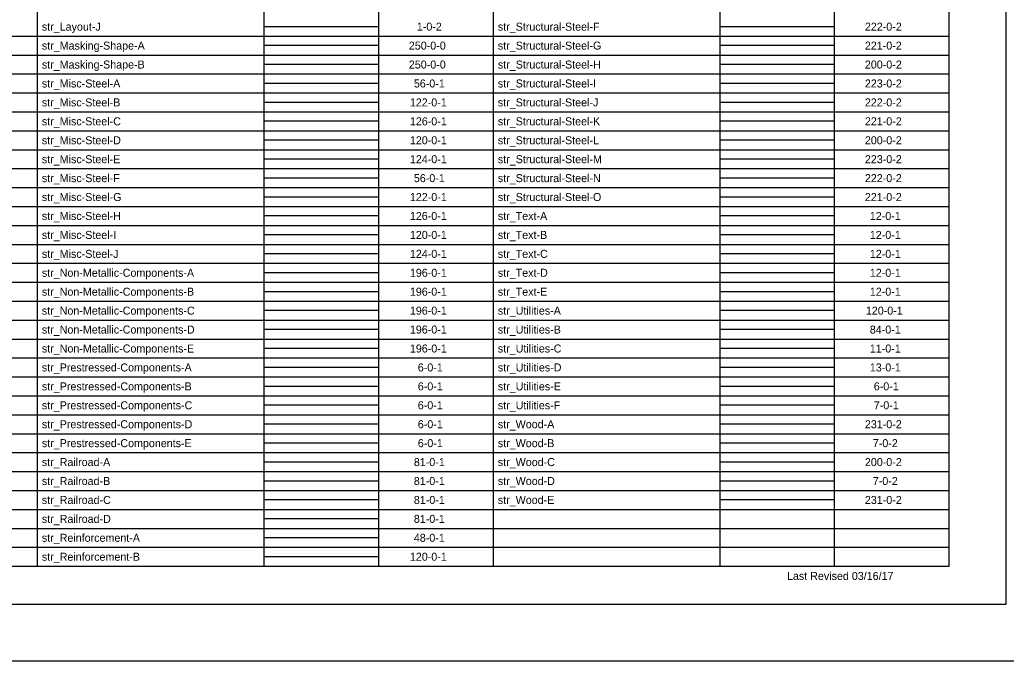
# Model space of a CAD drawing. Extents: x 0 to 6.94, y -0.44 to 1.92.
# Drawn here: x 0.737 to 1.458, y 0 to 0.469 of the extents above; entities that cross this region are included whole.
import ezdxf

# ---------------------------------------------------------------- set-up
doc = ezdxf.new("R2010")
doc.units = 0
for name, color, linetype in [('str_Border-A', 7, 'Continuous'), ('str_Engineering-Notes-A', 7, 'Continuous'), ('str_Layout-J', 7, 'Continuous'), ('str_Masking-Shape-A', 7, 'Continuous'), ('str_Masking-Shape-B', 7, 'Continuous'), ('str_Misc-Steel-A', 7, 'Continuous'), ('str_Misc-Steel-B', 7, 'Continuous'), ('str_Misc-Steel-C', 7, 'Continuous'), ('str_Misc-Steel-D', 7, 'Continuous'), ('str_Misc-Steel-E', 7, 'Continuous'), ('str_Misc-Steel-F', 7, 'Continuous'), ('str_Misc-Steel-G', 7, 'Continuous'), ('str_Misc-Steel-H', 7, 'Continuous'), ('str_Misc-Steel-I', 7, 'Continuous'), ('str_Misc-Steel-J', 7, 'Continuous'), ('str_Non-Metallic-Components-A', 7, 'Continuous'), ('str_Non-Metallic-Components-B', 7, 'Continuous'), ('str_Non-Metallic-Components-C', 7, 'Continuous'), ('str_Non-Metallic-Components-D', 7, 'Continuous'), ('str_Non-Metallic-Components-E', 7, 'Continuous'), ('str_Prestressed-Components-A', 7, 'Continuous'), ('str_Prestressed-Components-B', 7, 'Continuous'), ('str_Prestressed-Components-C', 7, 'Continuous'), ('str_Prestressed-Components-D', 7, 'Continuous'), ('str_Prestressed-Components-E', 7, 'Continuous'), ('str_Railroad-A', 7, 'Continuous'), ('str_Railroad-B', 7, 'Continuous'), ('str_Railroad-C', 7, 'Continuous'), ('str_Railroad-D', 7, 'Continuous'), ('str_Reinforcement-A', 7, 'Continuous'), ('str_Reinforcement-B', 7, 'Continuous'), ('str_Structural-Steel-F', 7, 'Continuous'), ('str_Structural-Steel-G', 7, 'Continuous'), ('str_Structural-Steel-H', 7, 'Continuous'), ('str_Structural-Steel-I', 7, 'Continuous'), ('str_Structural-Steel-J', 7, 'Continuous'), ('str_Structural-Steel-K', 7, 'Continuous'), ('str_Structural-Steel-L', 7, 'Continuous'), ('str_Structural-Steel-M', 7, 'Continuous'), ('str_Structural-Steel-N', 7, 'Continuous'), ('str_Structural-Steel-O', 7, 'Continuous'), ('str_Text-A', 7, 'Continuous'), ('str_Text-B', 7, 'Continuous'), ('str_Text-C', 7, 'Continuous'), ('str_Text-D', 7, 'Continuous'), ('str_Text-E', 7, 'Continuous'), ('str_Utilities-A', 7, 'Continuous'), ('str_Utilities-B', 7, 'Continuous'), ('str_Utilities-C', 7, 'Continuous'), ('str_Utilities-D', 7, 'Continuous'), ('str_Utilities-E', 7, 'Continuous'), ('str_Utilities-F', 7, 'Continuous'), ('str_Wood-A', 7, 'Continuous'), ('str_Wood-B', 7, 'Continuous'), ('str_Wood-C', 7, 'Continuous'), ('str_Wood-D', 7, 'Continuous'), ('str_Wood-E', 7, 'Continuous')]:
    doc.layers.add(name, color=color, linetype=linetype)

msp = doc.modelspace()

# ---------------------------------------------------------------- linework, layer by layer
at = {"layer": 'str_Border-A'}
for p, q in [((0.75, 0.06949), (0.75, 0.875)), ((0.91572, 0.06949), (0.91572, 0.875)), ((0.99952, 0.06949), (0.99952, 0.875)), ((1.08335, 0.06949), (1.08335, 0.875)), ((1.24907, 0.06949), (1.24907, 0.875)), ((1.33287, 0.06949), (1.33287, 0.875)), ((0.08333, 0.45699), (1.41667, 0.45699)), ((0.08333, 0.44315), (1.41667, 0.44315)), ((0.08333, 0.42932), (1.41667, 0.42932)), ((0.08333, 0.41548), (1.41667, 0.41548)), ((0.08333, 0.40164), (1.41667, 0.40164)), ((0.08333, 0.3878), (1.41667, 0.3878)), ((0.08333, 0.37396), (1.41667, 0.37396)), ((0.08333, 0.36012), (1.41667, 0.36012)), ((0.08333, 0.34628), (1.41667, 0.34628)), ((0.08333, 0.33244), (1.41667, 0.33244)), ((0.08333, 0.3186), (1.41667, 0.3186)), ((0.08333, 0.30476), (1.41667, 0.30476)), ((0.08333, 0.29092), (1.41667, 0.29092)), ((0.08333, 0.27708), (1.41667, 0.27708)), ((0.08333, 0.26324), (1.41667, 0.26324)), ((0.08333, 0.2494), (1.41667, 0.2494)), ((0.08333, 0.23557), (1.41667, 0.23557)), ((0.08333, 0.22173), (1.41667, 0.22173)), ((0.08333, 0.20789), (1.41667, 0.20789)), ((0.08333, 0.19405), (1.41667, 0.19405)), ((0.08333, 0.18021), (1.41667, 0.18021)), ((0.08333, 0.16637), (1.41667, 0.16637)), ((0.08333, 0.15253), (1.41667, 0.15253)), ((0.08333, 0.13869), (1.41667, 0.13869)), ((0.08333, 0.12485), (1.41667, 0.12485)), ((0.08333, 0.11101), (1.41667, 0.11101)), ((0.08333, 0.09717), (1.41667, 0.09717)), ((0.08333, 0.08333), (1.41667, 0.08333))]:
    msp.add_line(p, q, dxfattribs=at)
for points in [[(1.45833, 0.04167), (1.45833, 0.95833), (0.04167, 0.95833), (0.04167, 0.04167)], [(1.41667, 0.06949), (1.41667, 0.91667), (0.08333, 0.91667), (0.08333, 0.06949)]]:
    msp.add_lwpolyline(points, close=True, dxfattribs=at)
at = {"layer": 'str_Engineering-Notes-A'}
msp.add_lwpolyline([(0, 1.91667), (2.91667, 1.91667), (2.91667, 0), (0, 0)], close=True, dxfattribs=at)
at = {"layer": 'str_Layout-J'}
msp.add_line((0.99952, 0.46391), (0.91572, 0.46391), dxfattribs=at)
at = {"layer": 'str_Masking-Shape-A'}
msp.add_line((0.99952, 0.45007), (0.91572, 0.45007), dxfattribs=at)
at = {"layer": 'str_Masking-Shape-B'}
msp.add_line((0.99952, 0.43624), (0.91572, 0.43624), dxfattribs=at)
at = {"layer": 'str_Misc-Steel-A'}
msp.add_line((0.99952, 0.4224), (0.91572, 0.4224), dxfattribs=at)
at = {"layer": 'str_Misc-Steel-B'}
msp.add_line((0.99952, 0.40856), (0.91572, 0.40856), dxfattribs=at)
at = {"layer": 'str_Misc-Steel-C'}
msp.add_line((0.99952, 0.39472), (0.91572, 0.39472), dxfattribs=at)
at = {"layer": 'str_Misc-Steel-D'}
msp.add_line((0.99952, 0.38088), (0.91572, 0.38088), dxfattribs=at)
at = {"layer": 'str_Misc-Steel-E'}
msp.add_line((0.99952, 0.36704), (0.91572, 0.36704), dxfattribs=at)
at = {"layer": 'str_Misc-Steel-F'}
msp.add_line((0.99952, 0.3532), (0.91572, 0.3532), dxfattribs=at)
at = {"layer": 'str_Misc-Steel-G'}
msp.add_line((0.99952, 0.33936), (0.91572, 0.33936), dxfattribs=at)
at = {"layer": 'str_Misc-Steel-H'}
msp.add_line((0.99952, 0.32552), (0.91572, 0.32552), dxfattribs=at)
at = {"layer": 'str_Misc-Steel-I'}
msp.add_line((0.99952, 0.31168), (0.91572, 0.31168), dxfattribs=at)
at = {"layer": 'str_Misc-Steel-J'}
msp.add_line((0.99952, 0.29784), (0.91572, 0.29784), dxfattribs=at)
at = {"layer": 'str_Non-Metallic-Components-A'}
msp.add_line((0.99952, 0.284), (0.91572, 0.284), dxfattribs=at)
at = {"layer": 'str_Non-Metallic-Components-B'}
msp.add_line((0.99952, 0.27016), (0.91572, 0.27016), dxfattribs=at)
at = {"layer": 'str_Non-Metallic-Components-C'}
msp.add_line((0.99952, 0.25632), (0.91572, 0.25632), dxfattribs=at)
at = {"layer": 'str_Non-Metallic-Components-D'}
msp.add_line((0.99952, 0.24249), (0.91572, 0.24249), dxfattribs=at)
at = {"layer": 'str_Non-Metallic-Components-E'}
msp.add_line((0.99952, 0.22865), (0.91572, 0.22865), dxfattribs=at)
at = {"layer": 'str_Prestressed-Components-A'}
msp.add_line((0.99952, 0.21481), (0.91572, 0.21481), dxfattribs=at)
at = {"layer": 'str_Prestressed-Components-B'}
msp.add_line((0.99952, 0.20097), (0.91572, 0.20097), dxfattribs=at)
at = {"layer": 'str_Prestressed-Components-C'}
msp.add_line((0.99952, 0.18713), (0.91572, 0.18713), dxfattribs=at)
at = {"layer": 'str_Prestressed-Components-D'}
msp.add_line((0.99952, 0.17329), (0.91572, 0.17329), dxfattribs=at)
at = {"layer": 'str_Prestressed-Components-E'}
msp.add_line((0.99952, 0.15945), (0.91572, 0.15945), dxfattribs=at)
at = {"layer": 'str_Railroad-A'}
msp.add_line((0.99952, 0.14561), (0.91572, 0.14561), dxfattribs=at)
at = {"layer": 'str_Railroad-B'}
msp.add_line((0.99952, 0.13177), (0.91572, 0.13177), dxfattribs=at)
at = {"layer": 'str_Railroad-C'}
msp.add_line((0.99952, 0.11793), (0.91572, 0.11793), dxfattribs=at)
at = {"layer": 'str_Railroad-D'}
msp.add_line((0.99952, 0.10409), (0.91572, 0.10409), dxfattribs=at)
at = {"layer": 'str_Reinforcement-A'}
msp.add_line((0.99952, 0.09025), (0.91572, 0.09025), dxfattribs=at)
at = {"layer": 'str_Reinforcement-B'}
msp.add_line((0.99952, 0.07641), (0.91572, 0.07641), dxfattribs=at)
at = {"layer": 'str_Structural-Steel-F'}
msp.add_line((1.33287, 0.46391), (1.24907, 0.46391), dxfattribs=at)
at = {"layer": 'str_Structural-Steel-G'}
msp.add_line((1.33287, 0.45007), (1.24907, 0.45007), dxfattribs=at)
at = {"layer": 'str_Structural-Steel-H'}
msp.add_line((1.33287, 0.43624), (1.24907, 0.43624), dxfattribs=at)
at = {"layer": 'str_Structural-Steel-I'}
msp.add_line((1.33287, 0.4224), (1.24907, 0.4224), dxfattribs=at)
at = {"layer": 'str_Structural-Steel-J'}
msp.add_line((1.33287, 0.40856), (1.24907, 0.40856), dxfattribs=at)
at = {"layer": 'str_Structural-Steel-K'}
msp.add_line((1.33287, 0.39472), (1.24907, 0.39472), dxfattribs=at)
at = {"layer": 'str_Structural-Steel-L'}
msp.add_line((1.33287, 0.38088), (1.24907, 0.38088), dxfattribs=at)
at = {"layer": 'str_Structural-Steel-M'}
msp.add_line((1.33287, 0.36704), (1.24907, 0.36704), dxfattribs=at)
at = {"layer": 'str_Structural-Steel-N'}
msp.add_line((1.33287, 0.3532), (1.24907, 0.3532), dxfattribs=at)
at = {"layer": 'str_Structural-Steel-O'}
msp.add_line((1.33287, 0.33936), (1.24907, 0.33936), dxfattribs=at)
at = {"layer": 'str_Text-A'}
msp.add_line((1.33287, 0.32552), (1.24907, 0.32552), dxfattribs=at)
at = {"layer": 'str_Text-B'}
msp.add_line((1.33287, 0.31168), (1.24907, 0.31168), dxfattribs=at)
at = {"layer": 'str_Text-C'}
msp.add_line((1.33287, 0.29784), (1.24907, 0.29784), dxfattribs=at)
at = {"layer": 'str_Text-D'}
msp.add_line((1.33287, 0.284), (1.24907, 0.284), dxfattribs=at)
at = {"layer": 'str_Text-E'}
msp.add_line((1.33287, 0.27016), (1.24907, 0.27016), dxfattribs=at)
at = {"layer": 'str_Utilities-A'}
msp.add_line((1.33287, 0.25632), (1.24907, 0.25632), dxfattribs=at)
at = {"layer": 'str_Utilities-B'}
msp.add_line((1.33287, 0.24249), (1.24907, 0.24249), dxfattribs=at)
at = {"layer": 'str_Utilities-C'}
msp.add_line((1.33287, 0.22865), (1.24907, 0.22865), dxfattribs=at)
at = {"layer": 'str_Utilities-D'}
msp.add_line((1.33287, 0.21481), (1.24907, 0.21481), dxfattribs=at)
at = {"layer": 'str_Utilities-E'}
msp.add_line((1.33287, 0.20097), (1.24907, 0.20097), dxfattribs=at)
at = {"layer": 'str_Utilities-F'}
msp.add_line((1.33287, 0.18713), (1.24907, 0.18713), dxfattribs=at)
at = {"layer": 'str_Wood-A'}
msp.add_line((1.33287, 0.17329), (1.24907, 0.17329), dxfattribs=at)
at = {"layer": 'str_Wood-B'}
msp.add_line((1.33287, 0.15945), (1.24907, 0.15945), dxfattribs=at)
at = {"layer": 'str_Wood-C'}
msp.add_line((1.33287, 0.14561), (1.24907, 0.14561), dxfattribs=at)
at = {"layer": 'str_Wood-D'}
msp.add_line((1.33287, 0.13177), (1.24907, 0.13177), dxfattribs=at)
at = {"layer": 'str_Wood-E'}
msp.add_line((1.33287, 0.11793), (1.24907, 0.11793), dxfattribs=at)

# ---------------------------------------------------------------- texts
at = {"layer": 'str_Text-A'}
for s, p in [('str_Layout-J', (0.75329, 0.46099)), ('1-0-2', (1.02742, 0.46099)), ('str_Structural-Steel-F', (1.08664, 0.46099)), ('222-0-2', (1.35497, 0.46099)), ('str_Masking-Shape-A', (0.75329, 0.44715)), ('250-0-0', (1.02159, 0.44715)), ('str_Structural-Steel-G', (1.08664, 0.44715)), ('221-0-2', (1.35497, 0.44715)), ('str_Masking-Shape-B', (0.75329, 0.43331)), ('250-0-0', (1.02159, 0.43331)), ('str_Structural-Steel-H', (1.08664, 0.43331)), ('200-0-2', (1.35497, 0.43331)), ('str_Misc-Steel-A', (0.75329, 0.41947)), ('str_Structural-Steel-I', (1.08664, 0.41947)), ('56-0-1', (1.02524, 0.41947)), ('223-0-2', (1.35497, 0.41947)), ('str_Misc-Steel-B', (0.75329, 0.40563)), ('122-0-1', (1.02234, 0.40563)), ('str_Structural-Steel-J', (1.08664, 0.40563)), ('222-0-2', (1.35497, 0.40563)), ('str_Misc-Steel-C', (0.75329, 0.39179)), ('126-0-1', (1.02234, 0.39179)), ('str_Structural-Steel-K', (1.08664, 0.39179)), ('221-0-2', (1.35497, 0.39179)), ('str_Misc-Steel-D', (0.75329, 0.37795)), ('120-0-1', (1.02234, 0.37795)), ('str_Structural-Steel-L', (1.08664, 0.37795)), ('200-0-2', (1.35497, 0.37795)), ('str_Misc-Steel-E', (0.75329, 0.36411)), ('124-0-1', (1.02234, 0.36411)), ('str_Structural-Steel-M', (1.08664, 0.36411)), ('223-0-2', (1.35497, 0.36411)), ('str_Misc-Steel-F', (0.75329, 0.35027)), ('56-0-1', (1.02524, 0.35027)), ('str_Structural-Steel-N', (1.08664, 0.35027)), ('222-0-2', (1.35497, 0.35027)), ('str_Misc-Steel-G', (0.75329, 0.33644)), ('122-0-1', (1.02234, 0.33644)), ('str_Structural-Steel-O', (1.08664, 0.33644)), ('221-0-2', (1.35497, 0.33644)), ('str_Misc-Steel-H', (0.75329, 0.3226)), ('126-0-1', (1.02234, 0.3226)), ('str_Text-A', (1.08664, 0.3226)), ('12-0-1', (1.35859, 0.3226)), ('str_Misc-Steel-I', (0.75329, 0.30876)), ('120-0-1', (1.02234, 0.30876)), ('str_Text-B', (1.08664, 0.30876)), ('12-0-1', (1.35859, 0.30876)), ('str_Misc-Steel-J', (0.75329, 0.29492)), ('124-0-1', (1.02234, 0.29492)), ('str_Text-C', (1.08664, 0.29492)), ('12-0-1', (1.35859, 0.29492)), ('str_Non-Metallic-Components-A', (0.75329, 0.28108)), ('196-0-1', (1.02234, 0.28108)), ('str_Text-D', (1.08664, 0.28108)), ('12-0-1', (1.35859, 0.28108)), ('str_Non-Metallic-Components-B', (0.75329, 0.26724)), ('196-0-1', (1.02234, 0.26724)), ('str_Text-E', (1.08664, 0.26724)), ('12-0-1', (1.35859, 0.26724)), ('str_Non-Metallic-Components-C', (0.75329, 0.2534)), ('196-0-1', (1.02234, 0.2534)), ('str_Utilities-A', (1.08664, 0.2534)), ('120-0-1', (1.35569, 0.2534)), ('str_Non-Metallic-Components-D', (0.75329, 0.23956)), ('196-0-1', (1.02234, 0.23956)), ('str_Utilities-B', (1.08664, 0.23956)), ('84-0-1', (1.35859, 0.23956)), ('str_Non-Metallic-Components-E', (0.75329, 0.22572)), ('196-0-1', (1.02234, 0.22572)), ('str_Utilities-C', (1.08664, 0.22572)), ('11-0-1', (1.35859, 0.22572)), ('str_Prestressed-Components-A', (0.75329, 0.21188)), ('6-0-1', (1.02814, 0.21188)), ('str_Utilities-D', (1.08664, 0.21188)), ('13-0-1', (1.35859, 0.21188)), ('str_Prestressed-Components-B', (0.75329, 0.19804)), ('6-0-1', (1.02814, 0.19804)), ('str_Utilities-E', (1.08664, 0.19804)), ('6-0-1', (1.36149, 0.19804)), ('str_Prestressed-Components-C', (0.75329, 0.1842)), ('6-0-1', (1.02814, 0.1842)), ('str_Utilities-F', (1.08664, 0.1842)), ('7-0-1', (1.36149, 0.1842)), ('str_Prestressed-Components-D', (0.75329, 0.17036)), ('6-0-1', (1.02814, 0.17036)), ('str_Wood-A', (1.08664, 0.17036)), ('231-0-2', (1.35497, 0.17036)), ('str_Prestressed-Components-E', (0.75329, 0.15652)), ('6-0-1', (1.02814, 0.15652)), ('str_Wood-B', (1.08664, 0.15652)), ('7-0-2', (1.36077, 0.15652)), ('str_Railroad-A', (0.75329, 0.14269)), ('81-0-1', (1.02524, 0.14269)), ('str_Wood-C', (1.08664, 0.14269)), ('200-0-2', (1.35497, 0.14269)), ('str_Railroad-B', (0.75329, 0.12885)), ('81-0-1', (1.02524, 0.12885)), ('str_Wood-D', (1.08664, 0.12885)), ('7-0-2', (1.36077, 0.12885)), ('str_Railroad-C', (0.75329, 0.11501)), ('81-0-1', (1.02524, 0.11501)), ('str_Wood-E', (1.08664, 0.11501)), ('231-0-2', (1.35497, 0.11501)), ('str_Railroad-D', (0.75329, 0.10117)), ('81-0-1', (1.02524, 0.10117)), ('str_Reinforcement-A', (0.75329, 0.08733)), ('48-0-1', (1.02524, 0.08733)), ('str_Reinforcement-B', (0.75329, 0.07349)), ('120-0-1', (1.02234, 0.07349)), ('Last Revised 03/16/17', (1.29804, 0.05944))]:
    msp.add_text(s, height=0.00585, dxfattribs=at).set_placement(p)

doc.saveas('drawing.dxf')
